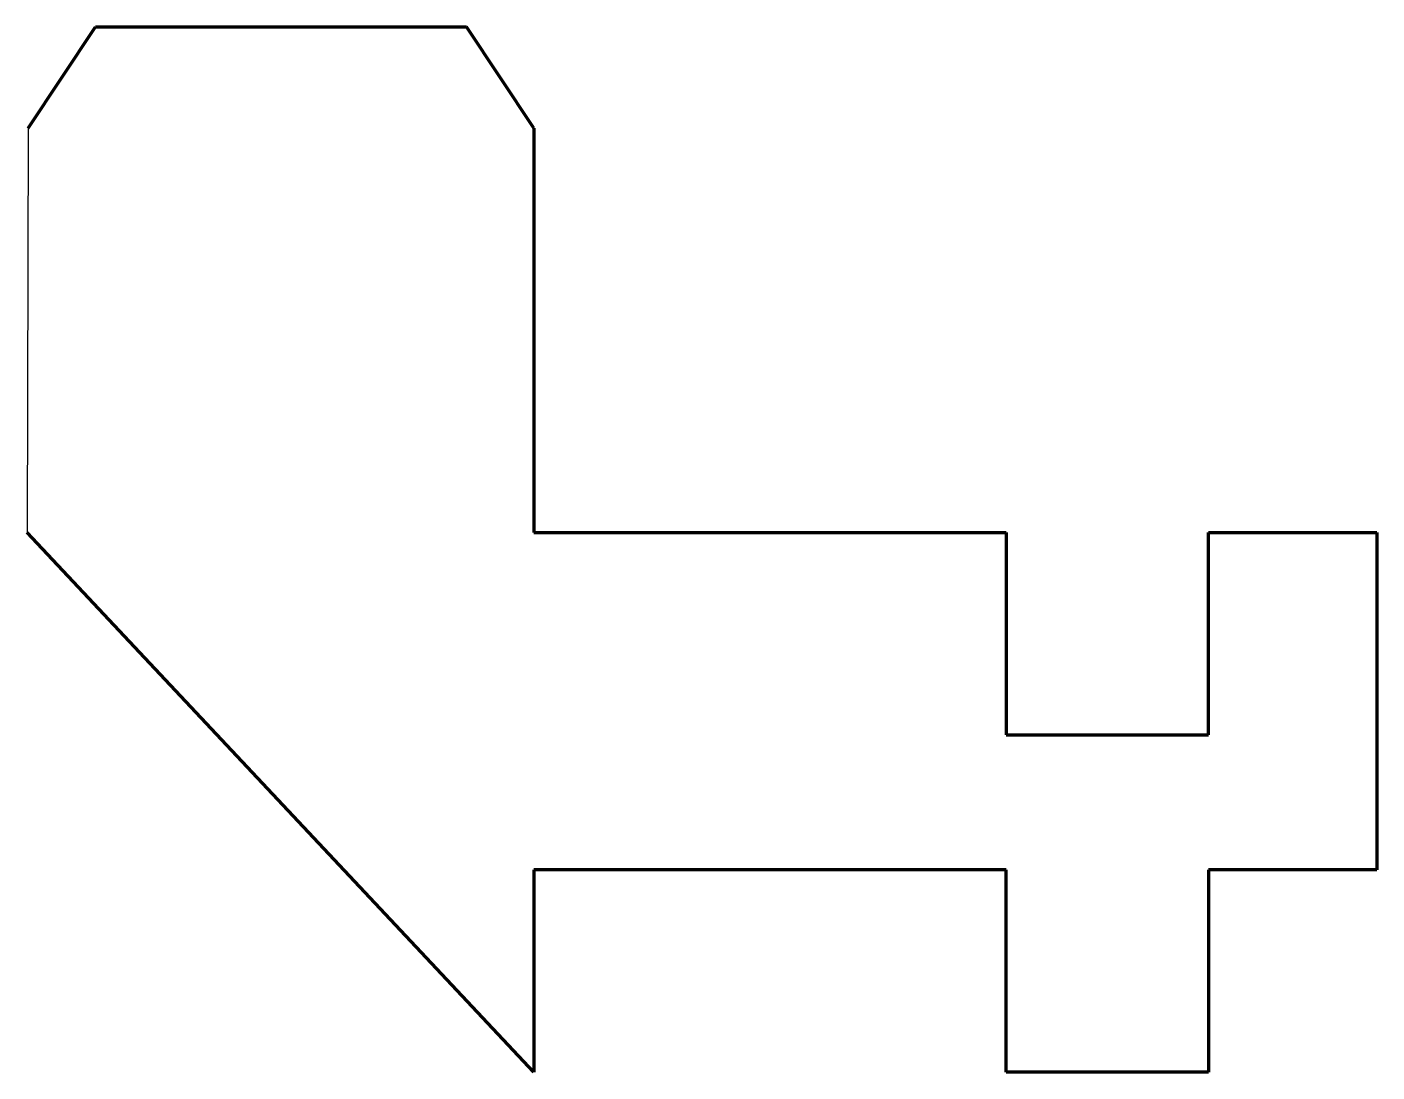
# Model space of a CAD drawing. Header units: millimetres. Extents: x 2731 to 3131, y 1416 to 1726.
import ezdxf

# ---------------------------------------------------------------- set-up
doc = ezdxf.new("R2010")
doc.units = ezdxf.units.MM

msp = doc.modelspace()

# ---------------------------------------------------------------- linework, layer by layer
at = {"lineweight": 100}
for p, q in [((2731.15, 1695.75), (2751.15, 1725.75)), ((2751.15, 1725.75), (2861.15, 1725.75)), ((2881.15, 1695.75), (2861.15, 1725.75)), ((2881.15, 1695.75), (2881.15, 1575.75)), ((2881.15, 1415.75), (2730.81, 1575.75)), ((2881.15, 1575.75), (3021.15, 1575.75)), ((3021.15, 1575.75), (3021.15, 1515.75)), ((3081.15, 1515.75), (3081.15, 1575.75)), ((3081.15, 1575.75), (3131.15, 1575.75)), ((3131.15, 1575.75), (3131.15, 1475.75)), ((3021.15, 1515.75), (3081.15, 1515.75)), ((3021.15, 1475.75), (2881.15, 1475.75)), ((2881.15, 1475.75), (2881.15, 1415.75)), ((3021.15, 1415.75), (3021.15, 1475.75)), ((3131.15, 1475.75), (3081.15, 1475.75)), ((3081.15, 1475.75), (3081.15, 1415.75)), ((3081.15, 1415.75), (3021.15, 1415.75))]:
    msp.add_line(p, q, dxfattribs=at)
msp.add_line((2731.15, 1695.75), (2730.81, 1575.75))

doc.saveas('drawing.dxf')
